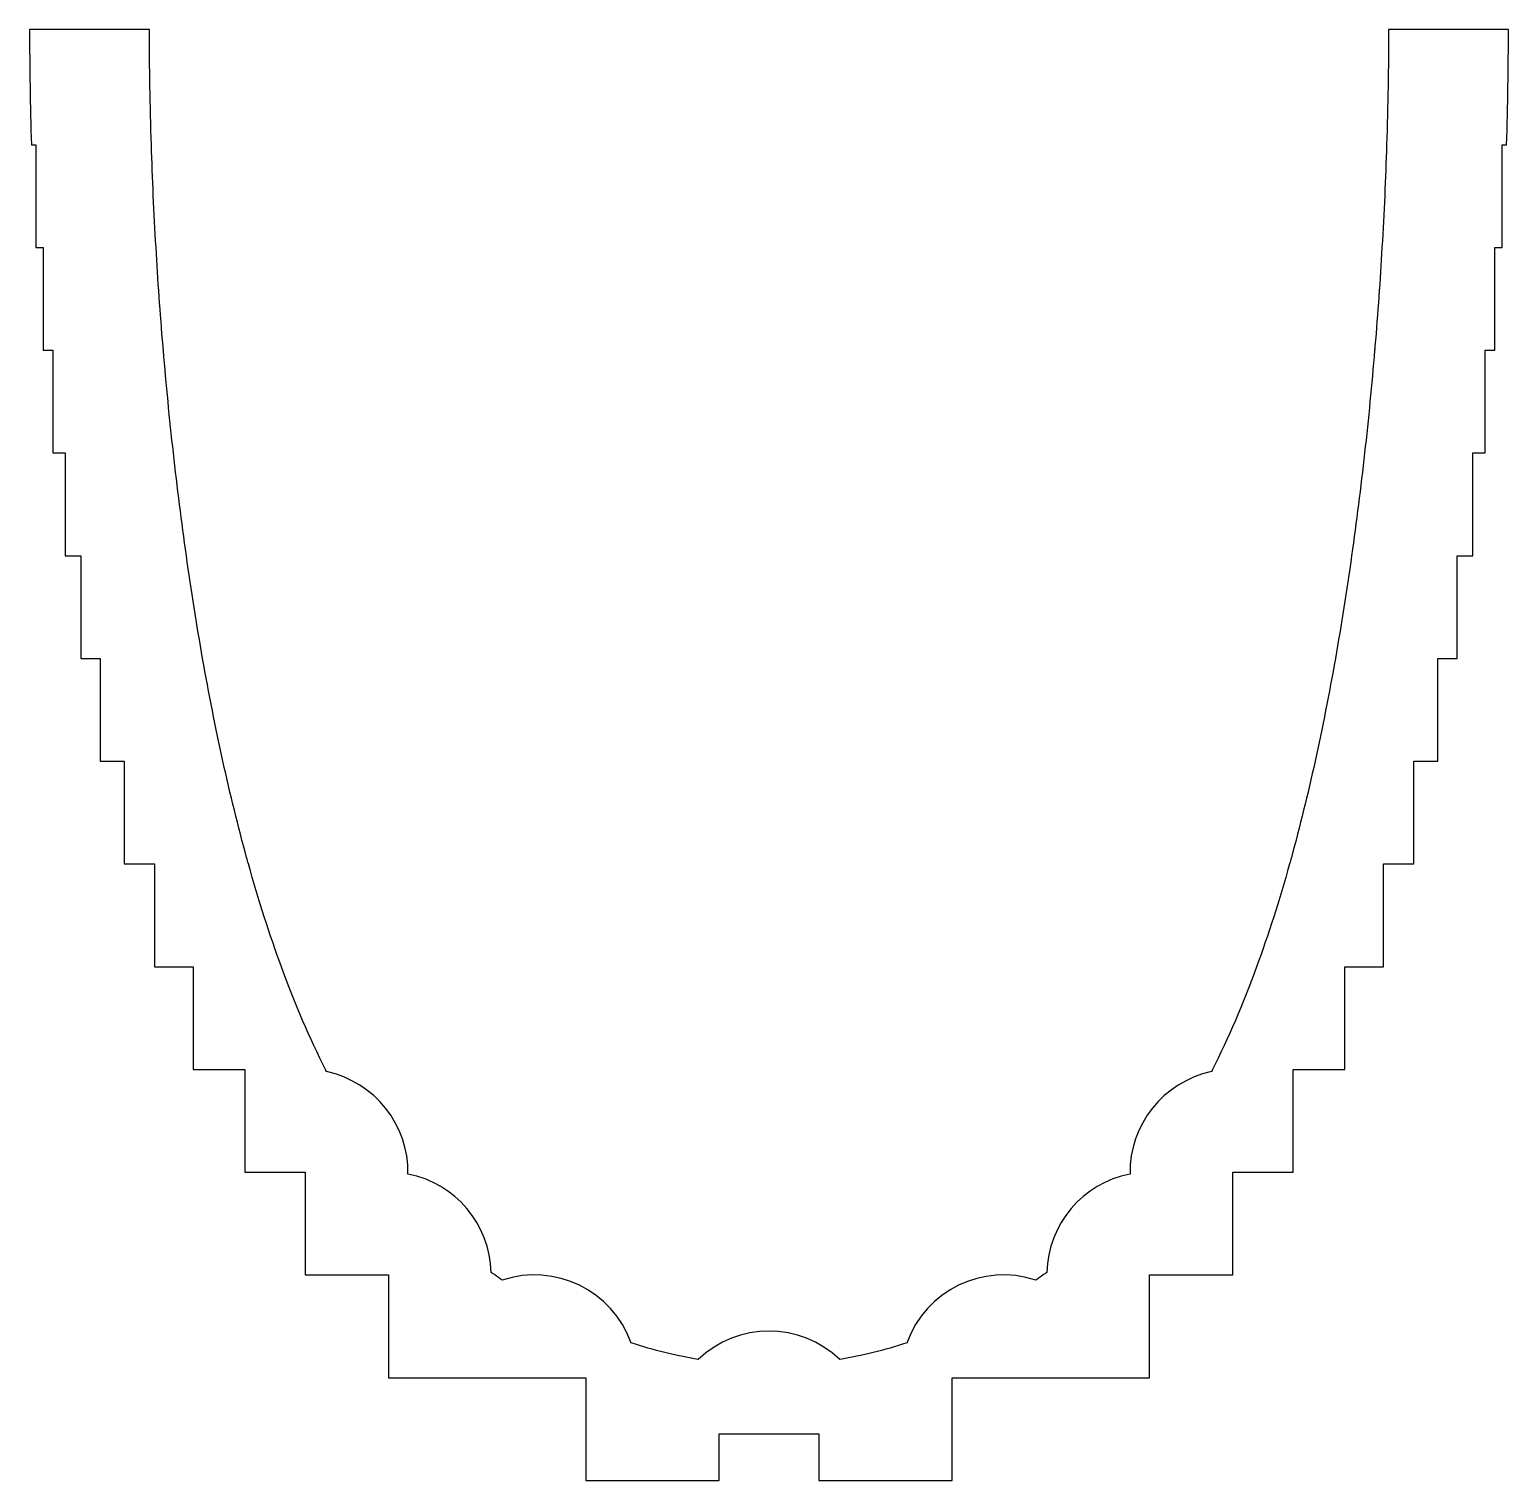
# Model space of a CAD drawing. Header units: millimetres. Extents: x -21.6 to 21.6, y 13.4 to 55.7.
import ezdxf

# ---------------------------------------------------------------- set-up
doc = ezdxf.new("R2010")
doc.units = ezdxf.units.MM
doc.layers.get('0').update_dxf_attribs({"linetype": 'CONTINUOUS'})

msp = doc.modelspace()

# ---------------------------------------------------------------- linework, layer by layer
for p, q in [((-18.083, 55.738), (-21.583, 55.738)), ((21.583, 55.738), (18.083, 55.738)), ((-21.53, 52.377), (-21.398, 52.377)), ((-21.398, 52.377), (-21.398, 49.377)), ((21.398, 49.377), (21.398, 52.377)), ((21.398, 52.377), (21.53, 52.377)), ((-21.398, 49.377), (-21.19, 49.377)), ((-21.19, 49.377), (-21.19, 46.377)), ((21.19, 46.377), (21.19, 49.377)), ((21.19, 49.377), (21.398, 49.377)), ((-21.19, 46.377), (-20.907, 46.377)), ((-20.907, 46.377), (-20.907, 43.377)), ((20.907, 43.377), (20.907, 46.377)), ((20.907, 46.377), (21.19, 46.377)), ((-20.907, 43.377), (-20.542, 43.377)), ((-20.542, 43.377), (-20.542, 40.377)), ((20.542, 40.377), (20.542, 43.377)), ((20.542, 43.377), (20.907, 43.377)), ((-20.542, 40.377), (-20.085, 40.377)), ((-20.085, 40.377), (-20.085, 37.377)), ((20.085, 37.377), (20.085, 40.377)), ((20.085, 40.377), (20.542, 40.377)), ((-20.085, 37.377), (-19.52, 37.377)), ((-19.52, 37.377), (-19.52, 34.377)), ((19.52, 34.377), (19.52, 37.377)), ((19.52, 37.377), (20.085, 37.377)), ((-19.52, 34.377), (-18.82, 34.377)), ((-18.82, 34.377), (-18.82, 31.377)), ((18.82, 31.377), (18.82, 34.377)), ((18.82, 34.377), (19.52, 34.377)), ((-18.82, 31.377), (-17.938, 31.377)), ((-17.938, 31.377), (-17.938, 28.377)), ((17.938, 28.377), (17.938, 31.377)), ((17.938, 31.377), (18.82, 31.377)), ((-17.938, 28.377), (-16.806, 28.377)), ((-16.806, 28.377), (-16.806, 25.377)), ((16.806, 25.377), (16.806, 28.377)), ((16.806, 28.377), (17.938, 28.377)), ((-16.806, 25.377), (-15.3, 25.377)), ((-15.3, 25.377), (-15.3, 22.377)), ((15.3, 22.377), (15.3, 25.377)), ((15.3, 25.377), (16.806, 25.377)), ((-15.3, 22.377), (-13.538, 22.377)), ((-13.538, 22.377), (-13.538, 19.377)), ((13.538, 19.377), (13.538, 22.377)), ((13.538, 22.377), (15.3, 22.377)), ((-13.538, 19.377), (-11.11, 19.377)), ((-11.11, 19.377), (-11.11, 16.377)), ((11.11, 16.377), (11.11, 19.377)), ((11.11, 19.377), (13.538, 19.377)), ((-11.11, 16.377), (-5.348, 16.377)), ((-5.348, 16.377), (-5.348, 13.377)), ((5.348, 13.377), (5.348, 16.377)), ((5.348, 16.377), (11.11, 16.377)), ((-1.45, 13.377), (-1.45, 14.735)), ((-1.45, 14.735), (1.45, 14.735)), ((1.45, 14.735), (1.45, 13.377)), ((-5.348, 13.377), (-1.45, 13.377)), ((1.45, 13.377), (5.348, 13.377))]:
    msp.add_line(p, q)
for centre, start, end in [((-13.538, 22.377), -1.0484, 78.0367), ((13.538, 22.377), 101.9633, 181.0484), ((-11.11, 19.377), 1.4171, 79.0229), ((11.11, 19.377), 100.9771, 178.5829), ((-6.848, 16.377), 19.7243, 108.2821), ((6.848, 16.377), 71.7179, 160.2757), ((0, 14.735), 46.5066, 133.4934)]:
    msp.add_arc(centre, 3, start, end)
for points in [[(-21.583, 55.738), (-21.583, 54.639), (-21.565, 53.517), (-21.53, 52.377)], [(-18.028, 52.377), (-18.064, 53.52), (-18.083, 54.642), (-18.083, 55.738)], [(18.083, 55.738), (18.083, 54.642), (18.064, 53.52), (18.028, 52.377)], [(21.53, 52.377), (21.565, 53.517), (21.583, 54.639), (21.583, 55.738)], [(-17.892, 49.377), (-17.951, 50.389), (-17.997, 51.391), (-18.028, 52.377)], [(18.028, 52.377), (17.997, 51.391), (17.951, 50.389), (17.892, 49.377)], [(-17.385, 43.377), (-17.496, 44.376), (-17.594, 45.379), (-17.678, 46.377)], [(17.678, 46.377), (17.594, 45.379), (17.496, 44.376), (17.385, 43.377)], [(-17.006, 40.377), (-17.146, 41.368), (-17.273, 42.371), (-17.385, 43.377)], [(17.385, 43.377), (17.273, 42.371), (17.146, 41.368), (17.006, 40.377)], [(-16.531, 37.377), (-16.704, 38.359), (-16.862, 39.362), (-17.006, 40.377)], [(17.006, 40.377), (16.862, 39.362), (16.704, 38.359), (16.531, 37.377)], [(-15.939, 34.377), (-16.153, 35.348), (-16.35, 36.351), (-16.531, 37.377)], [(16.531, 37.377), (16.35, 36.351), (16.153, 35.348), (15.939, 34.377)], [(-14.234, 28.377), (-14.576, 29.311), (-14.897, 30.312), (-15.195, 31.377)], [(15.195, 31.377), (14.897, 30.312), (14.576, 29.311), (14.234, 28.377)], [(-12.949, 25.377), (-13.404, 26.283), (-13.834, 27.284), (-14.234, 28.377)], [(14.234, 28.377), (13.834, 27.284), (13.404, 26.283), (12.949, 25.377)], [(-12.916, 25.312), (-12.927, 25.334), (-12.938, 25.355), (-12.949, 25.377)], [(12.949, 25.377), (12.938, 25.355), (12.927, 25.334), (12.916, 25.312)], [(-8.007, 19.377), (-8.042, 19.402), (-8.076, 19.426), (-8.111, 19.451)], [(8.111, 19.451), (8.076, 19.426), (8.042, 19.402), (8.007, 19.377)], [(-7.789, 19.226), (-7.862, 19.275), (-7.935, 19.326), (-8.007, 19.377)], [(8.007, 19.377), (7.935, 19.326), (7.862, 19.275), (7.789, 19.226)], [(-2.065, 16.911), (-2.713, 17.02), (-3.369, 17.179), (-4.024, 17.39)], [(4.024, 17.39), (3.369, 17.179), (2.713, 17.02), (2.065, 16.911)]]:
    msp.add_open_spline(points, degree=3)
for points, knots in [([(-17.678, 46.377), (-17.681, 46.415), (-17.685, 46.452), (-17.688, 46.49), (-17.768, 47.459), (-17.837, 48.423), (-17.892, 49.377)], [0.85579838, 0.85579838, 0.85579838, 0.85579838, 0.85747673, 0.85747673, 0.85747673, 0.90082592, 0.90082592, 0.90082592, 0.90082592]), ([(17.892, 49.377), (17.837, 48.423), (17.768, 47.459), (17.688, 46.49), (17.685, 46.452), (17.681, 46.415), (17.678, 46.377)], [-0.90082592, -0.90082592, -0.90082592, -0.90082592, -0.85747673, -0.85747673, -0.85747673, -0.85579838, -0.85579838, -0.85579838, -0.85579838]), ([(-15.195, 31.377), (-15.213, 31.44), (-15.23, 31.502), (-15.247, 31.565), (-15.494, 32.464), (-15.725, 33.404), (-15.939, 34.377)], [0.62064343, 0.62064343, 0.62064343, 0.62064343, 0.62401791, 0.62401791, 0.62401791, 0.67215773, 0.67215773, 0.67215773, 0.67215773]), ([(15.939, 34.377), (15.725, 33.404), (15.494, 32.464), (15.247, 31.565), (15.23, 31.502), (15.213, 31.44), (15.195, 31.377)], [-0.67215773, -0.67215773, -0.67215773, -0.67215773, -0.62401791, -0.62401791, -0.62401791, -0.62064343, -0.62064343, -0.62064343, -0.62064343])]:
    msp.add_open_spline(points, degree=3, knots=knots)

doc.saveas('drawing.dxf')
